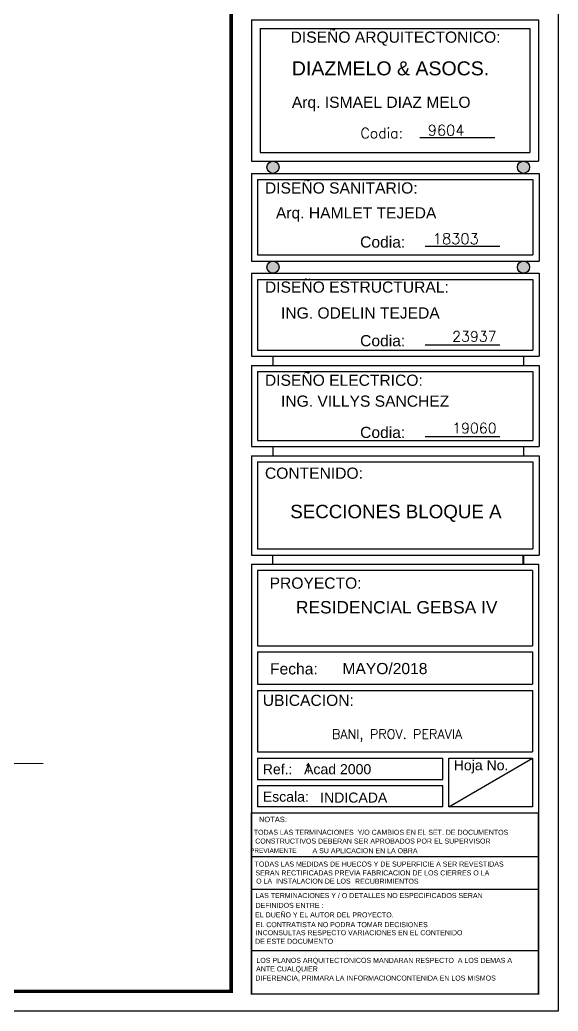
# Model space of a CAD drawing. Header units: feet. Extents: x -417 to 46, y -646 to -218.
# Drawn here: x -59.56 to -47.75, y -410.78 to -389.06 of the extents above; entities that cross this region are included whole.
import ezdxf
from ezdxf.enums import TextEntityAlignment as Align

# ---------------------------------------------------------------- set-up
doc = ezdxf.new("R2010")
doc.units = ezdxf.units.FT
doc.header["$MEASUREMENT"] = 0
doc.linetypes.add('ACAD_ISO03W100', pattern=[30, 12, -18])
for name, color, linetype in [('1', 5, 'ACAD_ISO03W100'), ('MARCO', 7, 'Continuous'), ('TARGETA', 7, 'Continuous'), ('TARJETA2', 1, 'Continuous'), ('textos', 7, 'Continuous'), ('TEXXT', 8, 'Continuous')]:
    doc.layers.add(name, color=color, linetype=linetype)
doc.layers.add('MB', color=2, linetype='Continuous', lineweight=20)
doc.layers.add('TEXTO', color=7, linetype='Continuous', lineweight=5)
doc.styles.add('DAMIAN', font='arial.ttf', dxfattribs={"height": 0.12})
doc.styles.add('DIMTEXT', font='dim', dxfattribs={"width": 0.75, "bigfont": 'special'})
doc.styles.get("Standard").update_dxf_attribs({"font": 'arial.ttf', "height": 0.115})
doc.styles.add('TITTEXTM', font='romanc.shx')

msp = doc.modelspace()

# ---------------------------------------------------------------- hatches: boundary and pattern name
at = {"layer": 'textos'}
h = msp.add_hatch(color=7, dxfattribs=at)
h.paths.add_polyline_path([(-54.0078, -392.1552, 1), (-54.0078, -392.4215, 1)])
h.paths.add_polyline_path([(-48.5131, -392.1552, 1), (-48.5131, -392.4215, 1)])
h = msp.add_hatch(color=7, dxfattribs=at)
h.paths.add_polyline_path([(-54.0078, -394.3434, 1), (-54.0078, -394.6096, 1)])
h.paths.add_polyline_path([(-48.5131, -394.3434, 1), (-48.5131, -394.6096, 1)])

# ---------------------------------------------------------------- linework, layer by layer
at = {"layer": '1', "color": 4, "linetype": 'Continuous'}
for p, q in [((-54.4783, -407.3896), (-48.184, -407.3896)), ((-54.4783, -408.1084), (-48.184, -408.1084)), ((-54.4783, -409.4466), (-48.184, -409.4466))]:
    msp.add_line(p, q, dxfattribs=at)
at = {"layer": 'MARCO'}
msp.add_lwpolyline([(-112.2526, -368.7786), (-47.7526, -368.7786), (-47.7526, -410.7786), (-112.2526, -410.7786)], close=True, dxfattribs=at)
at = {"layer": 'MARCO', "const_width": 0.075}
msp.add_lwpolyline([(-54.925, -369.2126), (-111.8185, -369.2126), (-111.8185, -410.3446), (-54.925, -410.3446)], close=True, dxfattribs=at)
at = {"layer": 'MB'}
msp.add_line((-64.0797, -405.3515), (-59.0478, -405.3515), dxfattribs=at)
at = {"layer": 'TARGETA', "color": 3}
for p, q in [((-54.4783, -389.0574), (-54.4783, -392.1552)), ((-54.4783, -389.0574), (-48.184, -389.0574)), ((-54.4783, -389.0574), (-48.184, -389.0574)), ((-48.184, -389.0574), (-48.184, -392.1552)), ((-54.2898, -389.2459), (-54.2898, -391.9667)), ((-54.2898, -389.2459), (-48.3725, -389.2459)), ((-48.3725, -389.2459), (-48.3725, -391.9667)), ((-54.2898, -391.9667), (-48.3725, -391.9667)), ((-54.4783, -392.1552), (-48.184, -392.1552)), ((-54.4783, -392.4215), (-48.172, -392.4215)), ((-54.4783, -392.4215), (-54.4783, -394.3434)), ((-48.172, -392.4215), (-48.172, -394.3434)), ((-54.3441, -392.5556), (-48.3062, -392.5556)), ((-54.3441, -392.5556), (-54.3441, -394.2092)), ((-48.3062, -392.5556), (-48.3062, -394.2092)), ((-54.3441, -394.2092), (-48.3062, -394.2092)), ((-54.4783, -394.3434), (-48.172, -394.3434)), ((-54.4783, -394.6096), (-54.4783, -396.4304)), ((-54.4783, -394.6096), (-48.172, -394.6096)), ((-48.172, -394.6096), (-48.172, -396.4304)), ((-54.3441, -394.7438), (-54.3441, -396.2962)), ((-54.3441, -394.7438), (-48.3062, -394.7438)), ((-48.3062, -394.7438), (-48.3062, -396.2962)), ((-54.3441, -396.2962), (-48.3062, -396.2962)), ((-54.4783, -396.4304), (-48.172, -396.4304)), ((-54.4783, -396.6311), (-54.4783, -398.4071)), ((-54.4783, -396.6311), (-48.172, -396.6311)), ((-54.3441, -396.7653), (-54.3441, -398.2729)), ((-54.3441, -396.7653), (-48.3062, -396.7653)), ((-54.3441, -396.7653), (-54.3441, -398.2729)), ((-48.3062, -396.7653), (-48.3062, -398.2729)), ((-48.172, -396.6311), (-48.172, -398.4071)), ((-54.3441, -398.2729), (-48.3062, -398.2729)), ((-54.3441, -398.2729), (-48.3061, -398.2729)), ((-54.4783, -398.4071), (-48.172, -398.4071)), ((-48.514, -398.4071), (-48.514, -398.6078)), ((-54.4783, -398.6078), (-54.4783, -399.3351)), ((-54.4783, -398.6078), (-54.4783, -400.7835)), ((-54.4783, -398.6078), (-54.4783, -399.3442)), ((-54.4783, -398.6078), (-48.172, -398.6078)), ((-54.3441, -398.742), (-54.3441, -400.6494)), ((-54.3441, -398.742), (-48.3062, -398.742)), ((-48.3062, -398.742), (-48.3062, -400.6494)), ((-48.172, -398.6078), (-48.172, -400.7835)), ((-54.3441, -400.6494), (-48.3062, -400.6494)), ((-54.4783, -400.7835), (-48.172, -400.7835)), ((-54.4783, -400.9836), (-48.184, -400.9836)), ((-54.4783, -400.9836), (-54.4783, -406.4371)), ((-54.3444, -401.1259), (-54.3444, -402.7744)), ((-48.3179, -401.1259), (-54.3444, -401.1259)), ((-48.3179, -401.1259), (-48.3179, -402.7744)), ((-48.184, -400.9836), (-48.184, -406.4371)), ((-54.3444, -402.7744), (-48.3179, -402.7744)), ((-54.3444, -402.9083), (-48.3179, -402.9083)), ((-54.3444, -402.9083), (-54.3444, -403.616)), ((-48.3179, -402.9083), (-48.3179, -403.616)), ((-54.3444, -403.616), (-48.3179, -403.616)), ((-54.3444, -403.7499), (-54.3444, -405.0978)), ((-54.3444, -403.7499), (-48.3179, -403.7499)), ((-54.3444, -403.7499), (-48.3179, -403.7499)), ((-48.3179, -403.7499), (-48.3179, -405.0978)), ((-54.3444, -405.0978), (-48.3179, -405.0978)), ((-54.3444, -405.2318), (-54.3444, -405.7005)), ((-54.3444, -405.2318), (-50.2821, -405.2318)), ((-50.2821, -405.7005), (-50.2821, -405.2318)), ((-50.1482, -405.2318), (-48.3179, -405.2318)), ((-50.1482, -406.3031), (-48.3179, -405.2318)), ((-50.1482, -406.3031), (-50.1482, -405.2318)), ((-48.3179, -405.2318), (-48.3179, -406.3031)), ((-54.3444, -405.7005), (-50.2821, -405.7005)), ((-54.3444, -405.8344), (-54.3444, -406.3031)), ((-54.3444, -405.8344), (-50.2821, -405.8344)), ((-50.2821, -406.3031), (-50.2821, -405.8344)), ((-50.2821, -406.3031), (-54.3444, -406.3031)), ((-48.3179, -406.3031), (-50.1482, -406.3031))]:
    msp.add_line(p, q, dxfattribs=at)
at = {"layer": 'TARJETA2', "color": 7}
msp.add_line((-54.4783, -406.4371), (-54.4783, -410.4018), dxfattribs=at)
at = {"layer": 'textos', "color": 7}
for p, q in [((-54.0087, -396.4304), (-54.0087, -396.6311)), ((-48.514, -396.4304), (-48.514, -396.6311)), ((-54.4783, -396.6311), (-54.4783, -397.6136)), ((-54.0087, -398.4071), (-54.0087, -398.6078)), ((-54.4783, -400.7877), (-54.4783, -400.7835)), ((-54.0207, -400.7835), (-54.0207, -400.9836)), ((-48.526, -400.7835), (-48.526, -400.9836)), ((-48.514, -400.7841), (-48.514, -400.9848)), ((-48.184, -406.2693), (-48.184, -410.4018)), ((-48.184, -406.4371), (-54.4783, -406.4371)), ((-54.4783, -410.4018), (-48.184, -410.4018))]:
    msp.add_line(p, q, dxfattribs=at)
for centre in [(-54.0078, -392.2883), (-48.5131, -392.2883), (-54.0078, -394.4765), (-48.5131, -394.4765)]:
    msp.add_circle(centre, 0.1331, dxfattribs=at)
at = {"layer": 'TEXXT'}
for p, q in [((-50.7848, -391.6384), (-49.1433, -391.6384)), ((-50.6728, -394.0156), (-49.0313, -394.0156)), ((-50.6728, -396.1782), (-49.0313, -396.1782)), ((-50.6728, -398.1871), (-49.0313, -398.1871))]:
    msp.add_line(p, q, dxfattribs=at)
at = {"layer": 'TEXXT', "const_width": 0.0314}
msp.add_lwpolyline([(-54.4783, -406.4371), (-48.184, -406.4371), (-48.184, -410.4018), (-54.4783, -410.4018), (-54.4783, -406.4371)], dxfattribs=at)

# ---------------------------------------------------------------- texts
at = {"style": 'DIMTEXT'}
msp.add_attdef('1', text='1', height=0.2356, dxfattribs=at).set_placement((-53.2357, -405.5715), align=Align.CENTER)
at = {"layer": 'TEXTO', "color": 7}
for s, height, p in [('NOTAS:', 0.11782, (-54.3146, -406.519)), ('  PREVIAMENTE', 0.102114, (-54.591, -407.209))]:
    msp.add_text(s, height=height, dxfattribs=at).set_placement(p, align=Align.TOP_LEFT)
at = {"layer": 'textos', "color": 7}
for s, height, style, p in [('9604', 0.23548, 'TITTEXTM', (-50.6143, -391.3584)), ('  Codia:', 0.22676, 'TITTEXTM', (-52.3986, -391.4256)), ('  Codia:', 0.24507, 'DAMIAN', (-52.2866, -393.8028)), ('18303', 0.23548, 'TITTEXTM', (-50.5024, -393.7356)), ('  Codia:', 0.24507, 'DAMIAN', (-52.2866, -395.9654)), ('  Codia:', 0.24507, 'DAMIAN', (-52.2866, -397.9743)), ('Fecha:', 0.24507, 'DAMIAN', (-54.0721, -403.1553)), ('UBICACION:', 0.24507, 'DAMIAN', (-54.2312, -403.8449)), ('Hoja No.', 0.22057, 'DAMIAN', (-50.043, -405.2801)), ('Ref.:', 0.22057, 'DAMIAN', (-54.2312, -405.3665)), ('Acad 2000', 0.22057, 'DAMIAN', (-53.3257, -405.3665)), ('Escala:', 0.22057, 'DAMIAN', (-54.2312, -405.9692)), ('TODAS LAS TERMINACIONES  Y/O CAMBIOS EN EL SET. DE DOCUMENTOS', 0.110283, 'DAMIAN', (-54.4285, -406.8038)), ('CONSTRUCTIVOS DEBERAN SER APROBADOS POR EL SUPERVISOR  ', 0.110283, 'DAMIAN', (-54.3975, -406.9964)), ('A SU APLICACION EN LA OBRA', 0.110283, 'DAMIAN', (-53.14, -407.207)), ('TODAS LAS MEDIDAS DE HUECOS Y DE SUPERFICIE A SER REVESTIDAS ', 0.110283, 'DAMIAN', (-54.4098, -407.5001)), ('  SERAN', 0.11028, 'DAMIAN', (-54.4769, -407.6933)), ('RECTIFICADAS PREVIA FABRICACION DE LOS CIERRES O LA   ', 0.110283, 'DAMIAN', (-53.8246, -407.6937)), (' O LA  INSTALACION DE LOS', 0.110283, 'DAMIAN', (-54.4195, -407.8734)), ('RECUBRIMIENTOS', 0.110283, 'DAMIAN', (-52.2097, -407.8759)), ('LAS TERMINACIONES Y / O DETALLES NO ESPECIFICADOS SERAN ', 0.110283, 'DAMIAN', (-54.3899, -408.1898)), ('  DEFINIDOS ENTRE :', 0.110283, 'DAMIAN', (-54.4761, -408.4054)), ('EL DUEÑO Y EL AUTOR DEL PROYECTO.  ', 0.110283, 'DAMIAN', (-54.4, -408.6131)), ('  EL CONTRATISTA NO PODRA TOMAR DECISIONES ', 0.110283, 'DAMIAN', (-54.4728, -408.8276)), ('INCONSULTAS RESPECTO VARIACIONES EN EL CONTENIDO  ', 0.110283, 'DAMIAN', (-54.3885, -409.0044)), (' DE ESTE DOCUMENTO', 0.110283, 'DAMIAN', (-54.4432, -409.1924)), ('LOS PLANOS ARQUITECTONICOS MANDARAN RESPECTO  A LOS DEMAS A ', 0.110283, 'DAMIAN', (-54.3703, -409.6104)), ('  ANTE CUALQUIER  ', 0.110283, 'DAMIAN', (-54.4631, -409.7969)), ('DIFERENCIA, PRIMARA LA INFORMACIONCONTENIDA EN LOS MISMOS', 0.110283, 'DAMIAN', (-54.3925, -409.9981))]:
    msp.add_text(s, height=height, dxfattribs=dict(at, style=style)).set_placement(p, align=Align.TOP_LEFT)
at = {"layer": 'textos', "color": 7, "style": 'DAMIAN'}
for s, height, p in [('MAYO/2018', 0.24507, (-52.4844, -403.3942)), ('INDICADA', 0.22057, (-52.9725, -406.2087))]:
    msp.add_text(s, height=height, dxfattribs=at).set_placement(p)
at = {"layer": 'textos', "color": 7}
for s, insert, char_height, width, attachment_point, style in [('DISEÑO ARQUITECTONICO:', (-53.6203, -389.3141), 0.245073, 8.710453, 1, 'DAMIAN'), ('DIAZMELO & ASOCS.', (-53.5935, -389.9672), 0.306341, 10.879033, 1, 'DAMIAN'), ('Arq. ISMAEL DIAZ MELO', (-53.5935, -390.741), 0.245073, 8.703227, 1, 'DAMIAN'), ('DISEÑO SANITARIO:', (-54.1833, -392.6189), 0.245073, 8.710453, 1, 'DAMIAN'), ('Arq. HAMLET TEJEDA', (-53.9429, -393.1643), 0.245073, 8.703227, 1, 'DAMIAN'), ('DISEÑO ESTRUCTURAL:', (-54.1833, -394.7911), 0.245073, 8.710453, 1, 'DAMIAN'), ('ING. ODELIN TEJEDA', (-53.831, -395.3586), 0.245073, 8.703227, 1, 'DAMIAN'), ('23937', (-50.0772, -395.9941), 0.22735, 25.335237, 4, 'TITTEXTM'), ('DISEÑO ELECTRICO:', (-54.1833, -396.9558), 0.245073, 44.212506, 4, 'DAMIAN'), ('ING. VILLYS SANCHEZ', (-53.8309, -397.2897), 0.245073, 8.703227, 1, 'DAMIAN'), ('19060', (-50.0771, -398.003), 0.22735, 25.335237, 4, 'TITTEXTM'), ('CONTENIDO:', (-54.1833, -398.868), 0.24507, 8.710453, 1, 'DAMIAN'), ('SECCIONES BLOQUE A', (-51.3113, -399.6836), 0.294087, 10.443872, 2, 'DAMIAN'), ('PROYECTO:', (-54.0809, -401.2769), 0.24507, 8.710453, 1, 'DAMIAN'), ('RESIDENCIAL GEBSA IV', (-51.2941, -401.792), 0.272398, 9.673636, 2, 'DAMIAN'), (' BANI, PROV. PERAVIA', (-51.3555, -404.6071), 0.204299, 7.255227, 2, 'TITTEXTM')]:
    msp.add_mtext(s, dxfattribs=dict(at, insert=insert, char_height=char_height, width=width, attachment_point=attachment_point, style=style))

doc.saveas('drawing.dxf')
